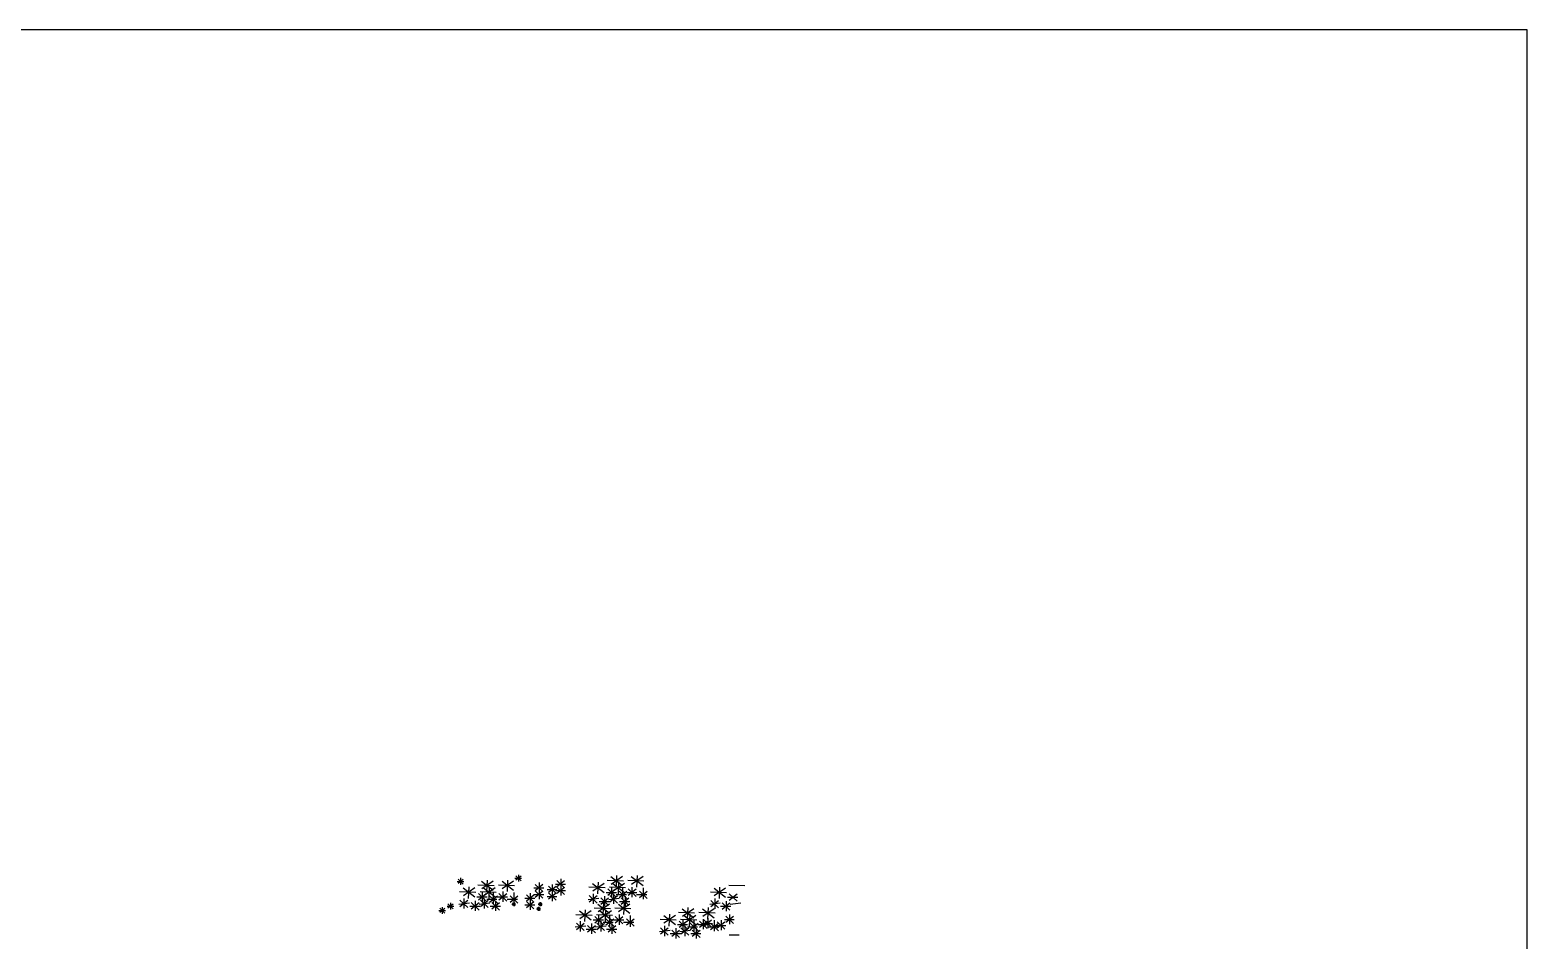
# Model space of a CAD drawing. Header units: inches. Extents: x 131625 to 139700, y 73991 to 80047.
# Drawn here: x 137128 to 139700, y 78484 to 80047 of the extents above; entities that cross this region are included whole.
import ezdxf

# ---------------------------------------------------------------- set-up
doc = ezdxf.new("R2010")
doc.units = ezdxf.units.IN
doc.header["$MEASUREMENT"] = 0
doc.layers.get('0').update_dxf_attribs({"color": 2})
doc.layers.add('0-Frame', color=142, linetype='Continuous')
doc.layers.add('cay xanh', color=76, linetype='Continuous')

# ---------------------------------------------------------------- blocks, each defined once
blk = doc.blocks.new('A$C0F0F5736')
at = {"layer": 'cay xanh', "color": 90}
for p, q in [((1422, 9795), (1483, 9736)), ((1483, 9793), (1422, 9743)), ((1452, 9809), (1452, 9729)), ((2550, 9787), (2689, 9680)), ((2689, 9787), (2554, 9694)), ((2618, 9801), (2611, 9662)), ((2793, 9787), (2932, 9680)), ((2932, 9787), (2797, 9694)), ((2861, 9801), (2854, 9662)), ((803, 9726), (723, 9726)), ((735, 9757), (796, 9698)), ((796, 9754), (735, 9705)), ((945, 9598), (753, 9606)), ((765, 9771), (765, 9691)), ((796, 9652), (934, 9545)), ((934, 9652), (799, 9559)), ((863, 9666), (856, 9528)), ((1163, 9679), (971, 9686)), ((1188, 9598), (996, 9606)), ((1014, 9732), (1152, 9626)), ((1152, 9732), (1018, 9640)), ((1022, 9609), (1022, 9488)), ((1039, 9652), (1177, 9545)), ((1177, 9652), (1042, 9559)), ((1081, 9746), (1074, 9608)), ((1106, 9666), (1099, 9528)), ((1406, 9679), (1214, 9686)), ((1257, 9732), (1395, 9626)), ((1395, 9732), (1260, 9640)), ((1265, 9609), (1265, 9488)), ((1324, 9746), (1317, 9608)), ((1490, 9764), (1410, 9764)), ((1752, 9650), (1634, 9650)), ((1652, 9695), (1742, 9609)), ((1742, 9692), (1652, 9619)), ((1652, 9616), (1742, 9529)), ((1742, 9613), (1652, 9540)), ((1697, 9716), (1697, 9598)), ((1697, 9637), (1697, 9519)), ((1910, 9628), (1792, 9628)), ((1809, 9673), (1900, 9586)), ((1900, 9670), (1809, 9597)), ((1854, 9694), (1854, 9576)), ((1854, 9615), (1854, 9496)), ((2011, 9695), (1893, 9695)), ((2011, 9616), (1893, 9616)), ((1910, 9740), (2001, 9654)), ((2001, 9737), (1910, 9664)), ((1910, 9661), (2001, 9574)), ((2001, 9658), (1910, 9585)), ((1956, 9761), (1956, 9643)), ((1956, 9682), (1956, 9564)), ((2481, 9653), (2290, 9660)), ((2332, 9706), (2471, 9600)), ((2471, 9706), (2336, 9614)), ((2400, 9720), (2393, 9582)), ((2700, 9733), (2508, 9740)), ((2514, 9640), (2606, 9552)), ((2606, 9637), (2514, 9562)), ((2724, 9653), (2532, 9660)), ((2559, 9663), (2559, 9542)), ((2575, 9706), (2713, 9600)), ((2713, 9706), (2579, 9614)), ((2642, 9720), (2635, 9582)), ((2647, 9614), (2739, 9525)), ((2739, 9610), (2647, 9536)), ((2689, 9653), (2689, 9519)), ((2942, 9733), (2751, 9740)), ((2757, 9640), (2849, 9552)), ((2849, 9637), (2757, 9562)), ((2801, 9663), (2801, 9542)), ((2890, 9614), (2982, 9525)), ((2982, 9610), (2890, 9536)), ((2932, 9653), (2932, 9519)), ((3924, 9596), (3732, 9603)), ((3775, 9649), (3913, 9543)), ((3913, 9649), (3778, 9557)), ((3842, 9663), (3835, 9525)), ((4142, 9676), (3951, 9683)), ((548, 9425), (548, 9345)), ((683, 9432), (604, 9432)), ((615, 9462), (676, 9404)), ((676, 9460), (615, 9411)), ((646, 9476), (646, 9397)), ((871, 9472), (745, 9457)), ((758, 9507), (850, 9418)), ((850, 9503), (758, 9429)), ((804, 9528), (804, 9408)), ((995, 9433), (875, 9433)), ((892, 9479), (985, 9390)), ((985, 9475), (892, 9401)), ((938, 9500), (938, 9380)), ((1079, 9541), (958, 9541)), ((978, 9586), (1070, 9497)), ((1070, 9582), (978, 9508)), ((1114, 9472), (987, 9457)), ((1001, 9507), (1093, 9418)), ((1093, 9503), (1001, 9429)), ((1047, 9528), (1047, 9408)), ((1197, 9515), (1077, 9515)), ((1110, 9559), (1203, 9471)), ((1203, 9556), (1110, 9481)), ((1238, 9433), (1117, 9433)), ((1135, 9479), (1227, 9390)), ((1227, 9475), (1135, 9401)), ((1153, 9598), (1153, 9464)), ((1181, 9500), (1181, 9380)), ((1322, 9541), (1201, 9541)), ((1220, 9586), (1313, 9497)), ((1313, 9582), (1220, 9508)), ((1440, 9515), (1319, 9515)), ((1353, 9559), (1445, 9471)), ((1445, 9556), (1353, 9481)), ((1419, 9457), (1373, 9457)), ((1380, 9474), (1415, 9441)), ((1415, 9473), (1380, 9445)), ((1396, 9598), (1396, 9464)), ((1398, 9482), (1398, 9437)), ((1647, 9526), (1528, 9526)), ((1647, 9446), (1528, 9446)), ((1546, 9571), (1636, 9484)), ((1636, 9567), (1546, 9494)), ((1546, 9492), (1636, 9405)), ((1636, 9488), (1546, 9415)), ((1591, 9592), (1591, 9473)), ((1591, 9512), (1591, 9394)), ((1752, 9571), (1634, 9571)), ((1733, 9457), (1687, 9457)), ((1692, 9426), (1692, 9380)), ((1694, 9474), (1729, 9441)), ((1729, 9473), (1694, 9445)), ((1711, 9482), (1711, 9437)), ((1910, 9548), (1792, 9548)), ((1809, 9594), (1900, 9507)), ((1900, 9590), (1809, 9517)), ((2408, 9527), (2281, 9512)), ((2294, 9561), (2387, 9473)), ((2387, 9558), (2294, 9483)), ((2341, 9583), (2341, 9462)), ((2396, 9459), (2534, 9353)), ((2534, 9459), (2399, 9367)), ((2532, 9487), (2411, 9487)), ((2429, 9534), (2521, 9445)), ((2521, 9530), (2429, 9455)), ((2463, 9474), (2456, 9335)), ((2475, 9555), (2475, 9434)), ((2616, 9596), (2495, 9596)), ((2650, 9527), (2524, 9512)), ((2537, 9561), (2629, 9473)), ((2629, 9558), (2537, 9483)), ((2583, 9583), (2583, 9462)), ((2734, 9569), (2613, 9569)), ((2639, 9459), (2777, 9353)), ((2777, 9459), (2642, 9367)), ((2774, 9487), (2654, 9487)), ((2671, 9534), (2764, 9445)), ((2764, 9530), (2671, 9455)), ((2706, 9474), (2699, 9335)), ((2718, 9555), (2718, 9434)), ((2858, 9596), (2738, 9596)), ((2977, 9569), (2856, 9569)), ((3850, 9470), (3724, 9455)), ((3737, 9504), (3829, 9415)), ((3829, 9501), (3737, 9426)), ((3783, 9525), (3783, 9405)), ((3974, 9430), (3854, 9430)), ((3871, 9476), (3964, 9388)), ((3964, 9473), (3871, 9398)), ((3918, 9497), (3918, 9377)), ((4058, 9538), (3937, 9538)), ((3957, 9583), (4049, 9494)), ((4049, 9579), (3957, 9505)), ((4093, 9470), (3966, 9455)), ((585, 9381), (505, 9381)), ((517, 9411), (578, 9352)), ((578, 9409), (517, 9359)), ((1714, 9400), (1668, 9400)), ((1675, 9418), (1710, 9384)), ((1710, 9416), (1675, 9388)), ((2327, 9326), (2135, 9333)), ((2178, 9379), (2316, 9273)), ((2316, 9379), (2181, 9287)), ((2186, 9256), (2186, 9135)), ((2245, 9393), (2238, 9255)), ((2461, 9269), (2340, 9269)), ((2545, 9406), (2353, 9413)), ((2359, 9313), (2452, 9224)), ((2452, 9310), (2359, 9235)), ((2570, 9326), (2378, 9333)), ((2404, 9336), (2404, 9215)), ((2420, 9379), (2559, 9273)), ((2559, 9379), (2424, 9287)), ((2429, 9256), (2429, 9135)), ((2488, 9393), (2481, 9255)), ((2492, 9287), (2585, 9198)), ((2585, 9283), (2492, 9209)), ((2535, 9326), (2535, 9192)), ((2704, 9269), (2583, 9269)), ((2788, 9406), (2596, 9413)), ((2602, 9313), (2694, 9224)), ((2694, 9310), (2602, 9235)), ((2647, 9336), (2647, 9215)), ((2735, 9287), (2827, 9198)), ((2827, 9283), (2735, 9209)), ((2778, 9326), (2778, 9192)), ((3327, 9271), (3135, 9278)), ((3178, 9325), (3316, 9218)), ((3316, 9325), (3181, 9232)), ((3245, 9339), (3238, 9200)), ((3545, 9352), (3353, 9359)), ((3360, 9259), (3452, 9170)), ((3452, 9255), (3360, 9181)), ((3570, 9271), (3378, 9278)), ((3396, 9405), (3534, 9298)), ((3534, 9405), (3400, 9313)), ((3404, 9281), (3404, 9161)), ((3421, 9325), (3559, 9218)), ((3559, 9325), (3424, 9232)), ((3463, 9419), (3456, 9281)), ((3488, 9339), (3481, 9200)), ((3535, 9271), (3535, 9137)), ((3788, 9352), (3596, 9359)), ((3602, 9259), (3695, 9170)), ((3695, 9255), (3602, 9181)), ((3639, 9405), (3777, 9298)), ((3777, 9405), (3642, 9313)), ((3647, 9281), (3647, 9161)), ((3656, 9272), (3747, 9185)), ((3747, 9268), (3656, 9195)), ((3706, 9419), (3699, 9281)), ((3701, 9293), (3701, 9175)), ((3778, 9271), (3778, 9137)), ((3814, 9249), (3904, 9162)), ((3859, 9270), (3859, 9152)), ((4016, 9272), (3898, 9272)), ((3915, 9317), (4005, 9230)), ((4005, 9313), (3915, 9240)), ((3960, 9338), (3960, 9220)), ((2253, 9200), (2126, 9185)), ((2140, 9234), (2232, 9146)), ((2232, 9231), (2140, 9156)), ((2377, 9160), (2256, 9160)), ((2274, 9206), (2366, 9118)), ((2366, 9203), (2274, 9128)), ((2320, 9228), (2320, 9107)), ((2496, 9200), (2369, 9185)), ((2383, 9234), (2475, 9146)), ((2475, 9231), (2383, 9156)), ((2579, 9242), (2459, 9242)), ((2620, 9160), (2499, 9160)), ((2517, 9206), (2609, 9118)), ((2609, 9203), (2517, 9128)), ((2563, 9228), (2563, 9107)), ((2822, 9242), (2701, 9242)), ((3253, 9145), (3126, 9130)), ((3140, 9180), (3232, 9091)), ((3232, 9176), (3140, 9102)), ((3186, 9201), (3186, 9080)), ((3377, 9106), (3256, 9106)), ((3274, 9152), (3367, 9063)), ((3367, 9148), (3274, 9074)), ((3320, 9173), (3320, 9053)), ((3461, 9214), (3340, 9214)), ((3496, 9145), (3369, 9130)), ((3383, 9180), (3475, 9091)), ((3475, 9176), (3383, 9102)), ((3429, 9201), (3429, 9080)), ((3579, 9188), (3459, 9188)), ((3492, 9232), (3585, 9143)), ((3585, 9229), (3492, 9154)), ((3620, 9106), (3499, 9106)), ((3517, 9152), (3609, 9063)), ((3609, 9148), (3517, 9074)), ((3563, 9173), (3563, 9053)), ((3704, 9214), (3583, 9214)), ((3757, 9227), (3639, 9227)), ((3822, 9188), (3701, 9188)), ((3735, 9232), (3827, 9143)), ((3827, 9229), (3735, 9154)), ((3915, 9204), (3796, 9204)), ((3904, 9246), (3814, 9173)), ((4072, 9092), (3954, 9092))]:
    blk.add_line(p, q, dxfattribs=at)
blk = doc.blocks.new('tre1')
at = {"layer": 'cay xanh', "linetype": 'ByBlock', "xscale": 0.559999999939464, "yscale": 0.5599999999976717, "zscale": 0.5599999999999999}
blk.add_blockref('A$C0F0F5736', (-77.1, -2849.5), dxfattribs=at)

msp = doc.modelspace()

# ---------------------------------------------------------------- linework, layer by layer
at = {"layer": '0-Frame'}
msp.add_lwpolyline([(131625.4, 73991.5), (139699.9, 73991.5), (139699.9, 80047.3), (131625.4, 80047.3)], close=True, dxfattribs=at)

# ---------------------------------------------------------------- block references
at = {"xscale": 0.2583077299641445, "yscale": 0.2583077299786964, "zscale": 0.00861025766604688}
msp.add_blockref('tre1', (137776.8, 77912.9), dxfattribs=at)

doc.saveas('drawing.dxf')
